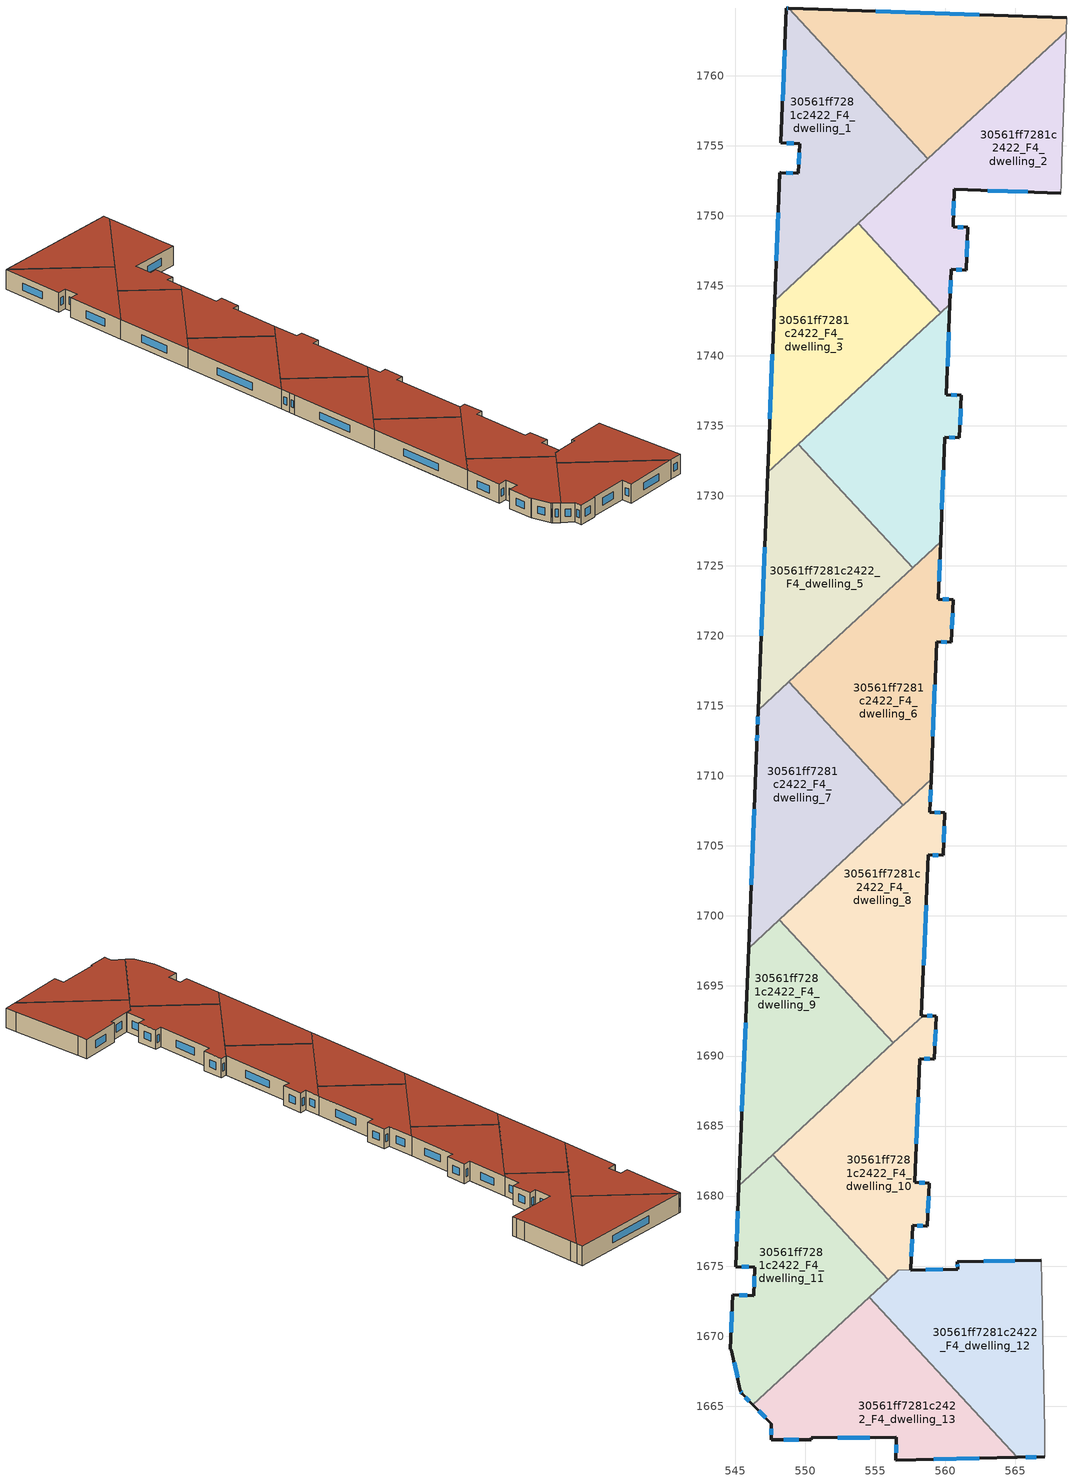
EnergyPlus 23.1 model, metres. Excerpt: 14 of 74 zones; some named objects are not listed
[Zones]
30561ff7281c2422_F4_dwelling_0
 floor to 30561ff7281c2422_F3_dwelling_13 (EU_floor_Construction): 568.65,1764.13 568.62,1763.17 558.75,1754.05 555.75,1757.3 563,1764.33 z12
 floor to 30561ff7281c2422_F3_dwelling_12 (EU_floor_Construction): 563,1764.33 555.75,1757.3 548.8,1764.82 z12
 wall outside (EU_wall_Construction): 568.65,1764.13 548.8,1764.82 z12:15
 wall to 30561ff7281c2422_F4_dwelling_1 (EU_wall_Construction): 548.8,1764.82 558.75,1754.05 z12:15
 wall adiabatic (EU_wall_Construction): 568.62,1763.17 568.65,1764.13 z12:15
 wall to 30561ff7281c2422_F4_dwelling_2 (EU_wall_Construction): 558.75,1754.05 568.62,1763.17 z12:15
 window (EU_Window_Construction): 562.42,1764.35 555.02,1764.61 z12.94:14.06
 roof outside (EU_roof_Construction): 568.62,1763.17 568.65,1764.13 548.8,1764.82 558.75,1754.05 z15
30561ff7281c2422_F4_dwelling_1
 floor to 30561ff7281c2422_F3_dwelling_12 (EU_floor_Construction): 548.8,1764.82 555.75,1757.3 550.38,1752.08 549.46,1753.02 549.51,1753.02 549.6,1755.14 548.25,1755.19 548.64,1764.83 z12
 floor to 30561ff7281c2422_F3_dwelling_13 (EU_floor_Construction): 555.75,1757.3 558.75,1754.05 553.33,1749.03 550.38,1752.08 z12
 floor to 30561ff7281c2422_F3_dwelling_9 (EU_floor_Construction): 549.46,1753.02 553.33,1749.03 547.8,1743.93 548.17,1753.07 548.23,1753.07 z12
 wall outside (EU_wall_Construction): 548.8,1764.82 548.64,1764.83 548.25,1755.19 549.6,1755.14 549.51,1753.02 548.23,1753.07 548.17,1753.07 547.8,1743.93 z12:15
 wall to 30561ff7281c2422_F4_dwelling_3 (EU_wall_Construction): 547.8,1743.93 553.77,1749.44 z12:15
 wall to 30561ff7281c2422_F4_dwelling_2 (EU_wall_Construction): 553.77,1749.44 558.75,1754.05 z12:15
 window (EU_Window_Construction): 549.11,1753.03 548.63,1753.05 / 549.57,1754.48 549.54,1753.68 / 548.67,1755.18 549.18,1755.16 / 548.52,1761.81 548.37,1758.21 / 548.75,1764.82 548.69,1764.83 / 548.06,1750.2 547.92,1746.8 z12.94:14.06
 roof outside (EU_roof_Construction): 558.75,1754.05 548.8,1764.82 548.64,1764.83 548.25,1755.19 549.6,1755.14 549.51,1753.02 548.23,1753.07 548.17,1753.07 547.8,1743.93 z15
30561ff7281c2422_F4_dwelling_10
 floor to 30561ff7281c2422_F3_dwelling_5 (EU_floor_Construction): 558.11,1688.54 557.8,1680.97 558.84,1680.93 558.71,1677.86 557.66,1677.9 557.54,1674.72 557.51,1674.72 550.9,1681.54 z12
 floor to 30561ff7281c2422_F3_dwelling_0 (EU_floor_Construction): 548.64,1683.86 555.29,1677.01 554.16,1675.92 547.66,1682.96 z12
 floor to 30561ff7281c2422_F3_dwelling_1 (EU_floor_Construction): 555.29,1677.01 557.51,1674.72 556.63,1674.7 555.9,1674.03 554.16,1675.92 z12
 floor to 30561ff7281c2422_F3_dwelling_4 (EU_floor_Construction): 559.34,1692.85 559.21,1689.78 558.16,1689.82 558.11,1688.54 550.9,1681.54 548.64,1683.86 558.41,1692.89 z12
 wall outside (EU_wall_Construction): 557.54,1674.72 557.66,1677.9 558.71,1677.86 558.84,1680.93 557.8,1680.97 558.16,1689.82 559.21,1689.78 559.34,1692.85 558.41,1692.89 z12:15
 wall to 30561ff7281c2422_F4_dwelling_11 (EU_wall_Construction): 547.66,1682.96 555.9,1674.03 z12:15
 wall to 30561ff7281c2422_F4_dwelling_9 (EU_wall_Construction): 556.29,1690.93 547.66,1682.96 z12:15
 wall to 30561ff7281c2422_F4_dwelling_12 (EU_wall_Construction): 555.9,1674.03 556.63,1674.7 557.53,1674.72 z12:15
 wall to 30561ff7281c2422_F4_dwelling_8 (EU_wall_Construction): 558.41,1692.89 556.29,1690.93 z12:15
 window (EU_Window_Construction): 559.05,1692.86 558.7,1692.87 / 559.25,1690.74 559.3,1691.89 / 558.49,1689.81 558.88,1689.79 / 557.91,1683.75 558.05,1687.05 / 558.51,1680.95 558.12,1680.96 / 558.75,1678.82 558.8,1679.97 / 557.99,1677.89 558.38,1677.87 / 557.57,1675.72 557.62,1676.91 z12.94:14.06
 roof outside (EU_roof_Construction): 557.54,1674.72 557.66,1677.9 558.71,1677.86 558.84,1680.93 557.8,1680.97 558.16,1689.82 559.21,1689.78 559.34,1692.85 558.41,1692.89 547.66,1682.96 555.9,1674.03 556.63,1674.7 z15
30561ff7281c2422_F4_dwelling_11
 floor to 30561ff7281c2422_F3_dwelling_0 (EU_floor_Construction): 547.66,1682.96 554.16,1675.92 545.13,1667.16 544.71,1669.04 544.65,1669.05 544.8,1672.96 546.31,1672.88 546.38,1674.93 545.03,1674.96 545.26,1680.74 z12
 floor to 30561ff7281c2422_F3_dwelling_1 (EU_floor_Construction): 554.16,1675.92 555.9,1674.03 546.24,1665.11 545.48,1665.89 545.36,1666.11 545.13,1667.16 z12
 wall outside (EU_wall_Construction): 545.26,1680.74 545.03,1674.96 546.38,1674.93 546.31,1672.88 544.8,1672.96 544.65,1669.05 544.71,1669.04 545.36,1666.11 545.48,1665.89 546.24,1665.11 z12:15
 wall to 30561ff7281c2422_F4_dwelling_13 (EU_wall_Construction): 546.24,1665.11 554.55,1672.78 z12:15
 wall to 30561ff7281c2422_F4_dwelling_9 (EU_wall_Construction): 547.66,1682.96 545.26,1680.74 z12:15
 wall to 30561ff7281c2422_F4_dwelling_12 (EU_wall_Construction): 554.55,1672.78 555.9,1674.03 z12:15
 window (EU_Window_Construction): 545.45,1674.95 545.96,1674.94 / 545.19,1678.93 545.1,1676.77 / 545.72,1665.65 546,1665.35 / 545.4,1666.04 545.44,1665.96 / 544.91,1668.12 545.16,1667.03 / 544.75,1671.73 544.7,1670.27 / 545.84,1672.91 545.27,1672.93 / 546.36,1674.29 546.34,1673.53 z12.94:14.06
 roof outside (EU_roof_Construction): 555.9,1674.03 547.66,1682.96 545.26,1680.74 545.03,1674.96 546.38,1674.93 546.31,1672.88 544.8,1672.96 544.65,1669.05 544.71,1669.04 545.36,1666.11 545.48,1665.89 546.24,1665.11 z15
30561ff7281c2422_F4_dwelling_12
 floor to 30561ff7281c2422_F3_dwelling_2 (EU_floor_Construction): 566.83,1675.42 566.86,1673.79 567.07,1663.21 567.1,1661.38 565.12,1661.34 557.49,1669.6 560.06,1672.1 557.68,1674.55 557.68,1674.72 560.86,1674.79 560.85,1675.31 z12
 floor to 30561ff7281c2422_F3_dwelling_5 (EU_floor_Construction): 557.68,1674.72 557.68,1674.55 557.51,1674.72 557.62,1674.72 z12
 floor to 30561ff7281c2422_F3_dwelling_1 (EU_floor_Construction): 557.51,1674.72 560.06,1672.1 557.49,1669.6 554.55,1672.78 556.63,1674.7 z12
 wall outside (EU_wall_Construction): 565.12,1661.34 567.1,1661.38 / 566.83,1675.42 560.85,1675.31 560.86,1674.79 557.54,1674.72 z12:15
 wall adiabatic (EU_wall_Construction): 567.1,1661.38 567.07,1663.21 566.86,1673.79 566.83,1675.42 z12:15
 wall to 30561ff7281c2422_F4_dwelling_13 (EU_wall_Construction): 554.55,1672.78 565.12,1661.34 z12:15
 window (EU_Window_Construction): 565.74,1661.35 566.48,1661.37 / 559.82,1674.77 558.58,1674.74 / 560.86,1675.15 560.86,1674.95 / 564.96,1675.39 562.73,1675.34 z12.94:14.06
 roof outside (EU_roof_Construction): 567.1,1661.38 567.07,1663.21 566.86,1673.79 566.83,1675.42 560.85,1675.31 560.86,1674.79 556.63,1674.7 554.55,1672.78 565.12,1661.34 z15
30561ff7281c2422_F4_dwelling_13
 floor to 30561ff7281c2422_F3_dwelling_1 (EU_floor_Construction): 554.55,1672.78 557.49,1669.6 550.29,1662.62 547.57,1662.62 547.57,1663.74 546.24,1665.11 z12
 floor to 30561ff7281c2422_F3_dwelling_2 (EU_floor_Construction): 557.49,1669.6 565.12,1661.34 556.46,1661.16 556.5,1662.77 550.41,1662.73 550.41,1662.62 550.29,1662.62 z12
 wall outside (EU_wall_Construction): 546.24,1665.11 547.57,1663.74 547.57,1662.62 550.41,1662.62 550.41,1662.73 556.5,1662.77 556.46,1661.16 565.12,1661.34 z12:15
 window (EU_Window_Construction): 552.32,1662.74 554.59,1662.76 / 548.46,1662.62 549.52,1662.62 / 547.57,1663.39 547.57,1662.97 / 546.66,1664.68 547.16,1664.17 / 559.17,1661.21 562.4,1661.28 / 556.49,1662.26 556.47,1661.66 z12.94:14.06
 roof outside (EU_roof_Construction): 565.12,1661.34 554.55,1672.78 546.24,1665.11 547.57,1663.74 547.57,1662.62 550.41,1662.62 550.41,1662.73 556.5,1662.77 556.46,1661.16 z15
30561ff7281c2422_F4_dwelling_2
 floor to 30561ff7281c2422_F3_dwelling_14 (EU_floor_Construction): 568.61,1762.68 568.59,1762.05 568.32,1753.72 568.27,1752.26 568.25,1751.62 560.64,1751.87 560.54,1749.2 561.6,1749.16 561.48,1746.12 560.42,1746.16 560.32,1743.69 559.65,1743.07 554.33,1748.83 z12
 floor to 30561ff7281c2422_F3_dwelling_13 (EU_floor_Construction): 568.62,1763.17 568.61,1762.68 554.33,1748.83 553.77,1749.44 z12
 wall outside (EU_wall_Construction): 560.32,1743.69 560.42,1746.16 561.48,1746.12 561.6,1749.16 560.54,1749.2 560.64,1751.87 568.25,1751.62 z12:15
 wall to 30561ff7281c2422_F4_dwelling_3 (EU_wall_Construction): 553.77,1749.44 559.65,1743.07 z12:15
 wall adiabatic (EU_wall_Construction): 568.25,1751.62 568.27,1752.26 568.32,1753.72 568.59,1762.05 568.62,1763.17 z12:15
 wall to 30561ff7281c2422_F4_dwelling_4 (EU_wall_Construction): 559.65,1743.07 560.32,1743.69 z12:15
 window (EU_Window_Construction): 560.76,1746.15 561.15,1746.13 / 560.36,1744.47 560.39,1745.39 / 563.03,1751.79 565.86,1751.7 / 560.57,1750.04 560.61,1751.04 / 561.27,1749.17 560.87,1749.19 / 561.52,1747.07 561.56,1748.21 z12.94:14.06
 roof outside (EU_roof_Construction): 561.48,1746.12 561.6,1749.16 560.54,1749.2 560.64,1751.87 568.25,1751.62 568.27,1752.26 568.32,1753.72 568.59,1762.05 568.62,1763.17 553.77,1749.44 559.65,1743.07 560.32,1743.69 560.42,1746.16 z15
30561ff7281c2422_F4_dwelling_3
 floor to 30561ff7281c2422_F3_dwelling_9 (EU_floor_Construction): 553.33,1749.03 557.91,1744.31 547.41,1734.13 547.8,1743.93 z12
 floor to 30561ff7281c2422_F3_dwelling_10 (EU_floor_Construction): 557.91,1744.31 559.37,1742.81 547.31,1731.67 547.41,1734.13 z12
 floor to 30561ff7281c2422_F3_dwelling_14 (EU_floor_Construction): 554.33,1748.83 559.65,1743.07 559.37,1742.81 553.92,1748.42 z12
 floor to 30561ff7281c2422_F3_dwelling_13 (EU_floor_Construction): 553.77,1749.44 554.33,1748.83 553.92,1748.42 553.33,1749.03 z12
 wall outside (EU_wall_Construction): 547.8,1743.93 547.31,1731.67 z12:15
 wall to 30561ff7281c2422_F4_dwelling_4 (EU_wall_Construction): 549.5,1733.69 559.65,1743.07 z12:15
 wall to 30561ff7281c2422_F4_dwelling_5 (EU_wall_Construction): 547.31,1731.67 549.5,1733.69 z12:15
 window (EU_Window_Construction): 547.65,1740.09 547.46,1735.51 z12.94:14.06
 roof outside (EU_roof_Construction): 559.65,1743.07 553.77,1749.44 547.8,1743.93 547.31,1731.67 z15
30561ff7281c2422_F4_dwelling_4
 floor to 30561ff7281c2422_F3_dwelling_10 (EU_floor_Construction): 559.37,1742.81 560.25,1741.89 560.08,1737.62 552.59,1730.35 549.5,1733.69 z12
 floor to 30561ff7281c2422_F3_dwelling_11 (EU_floor_Construction): 561.13,1737.17 561,1734.13 559.95,1734.17 559.65,1726.71 557.65,1724.86 552.59,1730.35 560.08,1737.62 560.07,1737.22 z12
 floor to 30561ff7281c2422_F3_dwelling_14 (EU_floor_Construction): 560.32,1743.69 560.25,1741.89 559.37,1742.81 z12
 wall outside (EU_wall_Construction): 559.65,1726.71 559.95,1734.17 561,1734.13 561.13,1737.17 560.07,1737.22 560.32,1743.69 z12:15
 wall to 30561ff7281c2422_F4_dwelling_5 (EU_wall_Construction): 549.5,1733.69 557.65,1724.86 z12:15
 wall to 30561ff7281c2422_F4_dwelling_6 (EU_wall_Construction): 557.65,1724.86 559.65,1726.71 z12:15
 window (EU_Window_Construction): 560.15,1739.25 560.24,1741.66 / 560.8,1737.19 560.4,1737.2 / 561.04,1735.09 561.09,1736.22 / 560.28,1734.16 560.67,1734.15 / 559.75,1729.05 559.86,1731.84 z12.94:14.06
 roof outside (EU_roof_Construction): 559.65,1726.71 559.95,1734.17 561,1734.13 561.13,1737.17 560.07,1737.22 560.32,1743.69 549.5,1733.69 557.65,1724.86 z15
30561ff7281c2422_F4_dwelling_5
 floor adiabatic (EU_floor_Construction): 549.5,1733.69 557.65,1724.86 546.63,1714.67 547.31,1731.67 z12
 wall outside (EU_wall_Construction): 547.31,1731.67 546.63,1714.67 z12:15
 wall to 30561ff7281c2422_F4_dwelling_7 (EU_wall_Construction): 546.63,1714.67 548.83,1716.71 z12:15
 wall to 30561ff7281c2422_F4_dwelling_6 (EU_wall_Construction): 548.83,1716.71 557.65,1724.86 z12:15
 window (EU_Window_Construction): 547.1,1726.34 546.84,1720 z12.94:14.06
 roof outside (EU_roof_Construction): 557.65,1724.86 549.5,1733.69 547.31,1731.67 546.63,1714.67 z15
30561ff7281c2422_F4_dwelling_6
 floor to 30561ff7281c2422_F3_dwelling_7 (EU_floor_Construction): 556.91,1720.67 559.32,1718.19 559.15,1714.09 554.98,1710.04 550.72,1714.66 z12
 floor to 30561ff7281c2422_F3_dwelling_6 (EU_floor_Construction): 555.11,1722.52 556.91,1720.67 550.72,1714.66 548.83,1716.71 z12
 floor to 30561ff7281c2422_F3_dwelling_11 (EU_floor_Construction): 559.65,1726.71 559.49,1722.63 560.55,1722.59 560.43,1719.54 559.38,1719.58 559.32,1718.19 555.11,1722.52 z12
 floor to 30561ff7281c2422_F3_dwelling_8 (EU_floor_Construction): 559.15,1714.09 558.98,1709.75 556.97,1707.9 554.98,1710.04 z12
 wall outside (EU_wall_Construction): 558.98,1709.75 559.38,1719.58 560.43,1719.54 560.55,1722.59 559.49,1722.63 559.65,1726.71 z12:15
 wall to 30561ff7281c2422_F4_dwelling_7 (EU_wall_Construction): 548.83,1716.71 556.97,1707.89 z12:15
 wall to 30561ff7281c2422_F4_dwelling_8 (EU_wall_Construction): 556.97,1707.89 558.98,1709.75 z12:15
 window (EU_Window_Construction): 559.54,1723.91 559.6,1725.43 / 560.22,1722.6 559.82,1722.62 / 560.47,1720.49 560.51,1721.63 / 559.7,1719.56 560.1,1719.55 / 559.1,1712.83 559.25,1716.5 z12.94:14.06
 roof outside (EU_roof_Construction): 558.98,1709.75 559.38,1719.58 560.43,1719.54 560.55,1722.59 559.49,1722.63 559.65,1726.71 548.83,1716.71 556.97,1707.89 z15
30561ff7281c2422_F4_dwelling_7
 floor to 30561ff7281c2422_F3_dwelling_7 (EU_floor_Construction): 550.72,1714.66 554.98,1710.04 548.87,1704.11 546.3,1706.75 546.45,1710.52 z12
 floor to 30561ff7281c2422_F3_dwelling_3 (EU_floor_Construction): 546.3,1706.75 550.76,1702.16 545.94,1697.7 z12
 floor to 30561ff7281c2422_F3_dwelling_8 (EU_floor_Construction): 554.98,1710.04 556.97,1707.9 550.76,1702.16 548.87,1704.11 z12
 floor adiabatic (EU_floor_Construction): 548.83,1716.71 550.72,1714.66 546.45,1710.52 546.52,1712.17 546.57,1713.22 546.63,1714.67 z12
 wall outside (EU_wall_Construction): 546.63,1714.67 546.57,1713.22 546.52,1712.17 545.94,1697.7 z12:15
 wall to 30561ff7281c2422_F4_dwelling_9 (EU_wall_Construction): 545.94,1697.7 548.15,1699.74 z12:15
 wall to 30561ff7281c2422_F4_dwelling_8 (EU_wall_Construction): 548.15,1699.74 556.97,1707.9 z12:15
 window (EU_Window_Construction): 546.55,1712.89 546.54,1712.5 / 546.61,1714.22 546.59,1713.68 / 546.34,1707.64 546.12,1702.24 z12.94:14.06
 roof outside (EU_roof_Construction): 556.97,1707.89 548.83,1716.71 546.63,1714.67 546.57,1713.22 546.52,1712.17 545.94,1697.7 z15
30561ff7281c2422_F4_dwelling_8
 floor to 30561ff7281c2422_F3_dwelling_4 (EU_floor_Construction): 555.95,1696.81 558.35,1694.34 558.29,1692.89 558.41,1692.89 556.29,1690.93 553.27,1694.2 z12
 floor to 30561ff7281c2422_F3_dwelling_8 (EU_floor_Construction): 558.98,1709.75 558.89,1707.4 559.95,1707.36 559.83,1704.32 558.77,1704.36 558.35,1694.34 550.76,1702.16 z12
 floor to 30561ff7281c2422_F3_dwelling_3 (EU_floor_Construction): 550.76,1702.16 555.95,1696.81 553.27,1694.2 548.15,1699.74 z12
 wall outside (EU_wall_Construction): 558.41,1692.89 558.29,1692.89 558.77,1704.36 559.83,1704.32 559.95,1707.36 558.89,1707.4 558.98,1709.75 z12:15
 wall to 30561ff7281c2422_F4_dwelling_9 (EU_wall_Construction): 548.15,1699.74 556.29,1690.93 z12:15
 window (EU_Window_Construction): 558.92,1708.14 558.95,1709.02 / 559.61,1707.37 559.22,1707.39 / 559.87,1705.27 559.91,1706.4 / 559.1,1704.35 559.5,1704.33 / 558.44,1696.49 558.62,1700.76 z12.94:14.06
 roof outside (EU_roof_Construction): 558.41,1692.89 558.29,1692.89 558.77,1704.36 559.83,1704.32 559.95,1707.36 558.89,1707.4 558.98,1709.75 548.15,1699.74 556.29,1690.93 z15
30561ff7281c2422_F4_dwelling_9
 floor to 30561ff7281c2422_F3_dwelling_3 (EU_floor_Construction): 548.15,1699.74 553.27,1694.2 545.72,1686.88 545.51,1687.08 545.94,1697.7 z12
 floor to 30561ff7281c2422_F3_dwelling_4 (EU_floor_Construction): 553.27,1694.2 556.29,1690.93 548.64,1683.86 545.72,1686.88 z12
 floor to 30561ff7281c2422_F3_dwelling_0 (EU_floor_Construction): 545.52,1687.08 548.64,1683.86 545.26,1680.74 z12
 wall outside (EU_wall_Construction): 545.94,1697.7 545.26,1680.74 z12:15
 window (EU_Window_Construction): 545.73,1692.38 545.47,1686.06 z12.94:14.06
 roof outside (EU_roof_Construction): 556.29,1690.93 548.15,1699.74 545.94,1697.7 545.26,1680.74 z15
[Building]
EU S2 Campaign: North Axis=0; Terrain=City; Solar Distribution=FullExterior
[Site:Location]
Vienna: Latitude=48; Longitude=16.5; Time Zone=1; Elevation=183
[SizingPeriod:WeatherFileDays]
AnnualSizingPeriod: Begin Month=1; Begin Day of Month=1; End Month=12; End Day of Month=31; Day of Week for Start Day=Monday; Use Weather File Daylight Saving Period=No; Use Weather File Rain and Snow Indicators=No
[MATERIAL]
EU_InternalMass_Material: Roughness=MediumRough; Thickness=0.1; Conductivity=1; Density=1800; Specific Heat=900; Thermal Absorptance=0.9; Solar Absorptance=0.7; Visible Absorptance=0.7
[MATERIAL:NOMASS] Roughness=MediumRough; Thermal Absorptance=0.9; Solar Absorptance=0.7; Visible Absorptance=0.7
Name | Thermal Resistance
EU_wall_NoMass | 0.914258
EU_roof_NoMass | 0.954009
EU_floor_NoMass | 1.09711
[WINDOWMATERIAL:SIMPLEGLAZINGSYSTEM]
EU_Window_SimpleGlazing: UFactor=2.09642; Solar Heat Gain Coefficient=0.65; Visible Transmittance=0.65
[CONSTRUCTION]
EU_wall_Construction: EU_wall_NoMass
EU_roof_Construction: EU_roof_NoMass
EU_floor_Construction: EU_floor_NoMass
EU_Window_Construction: EU_Window_SimpleGlazing
EU_InternalMass_Construction: EU_InternalMass_Material
[ZONE] Type=1; Multiplier=1; Ceiling Height=autocalculate; Floor Area=autocalculate; Part of Total Floor Area=Yes
Name | Volume
30561ff7281c2422_F4_dwelling_0 | 324.328
30561ff7281c2422_F4_dwelling_1 | 324.385
30561ff7281c2422_F4_dwelling_10 | 325.513
30561ff7281c2422_F4_dwelling_11 | 324.376
30561ff7281c2422_F4_dwelling_12 | 323.185
30561ff7281c2422_F4_dwelling_13 | 324.333
30561ff7281c2422_F4_dwelling_2 | 324.369
30561ff7281c2422_F4_dwelling_3; 30561ff7281c2422_F4_dwelling_7 | 324.344
30561ff7281c2422_F4_dwelling_4 | 324.373
30561ff7281c2422_F4_dwelling_5 | 324.355
30561ff7281c2422_F4_dwelling_6 | 324.381
30561ff7281c2422_F4_dwelling_8 | 324.356
30561ff7281c2422_F4_dwelling_9 | 324.35
[INTERNALMASS] Construction=EU_InternalMass_Construction
Name | Zone or ZoneList | Surface Area
30561ff7281c2422_F4_dwelling_0_EU_InternalMass | 30561ff7281c2422_F4_dwelling_0 | 108.104
30561ff7281c2422_F4_dwelling_1_EU_InternalMass | 30561ff7281c2422_F4_dwelling_1 | 108.13
30561ff7281c2422_F4_dwelling_2_EU_InternalMass | 30561ff7281c2422_F4_dwelling_2 | 108.122
30561ff7281c2422_F4_dwelling_3_EU_InternalMass | 30561ff7281c2422_F4_dwelling_3 | 108.116
30561ff7281c2422_F4_dwelling_4_EU_InternalMass | 30561ff7281c2422_F4_dwelling_4 | 108.124
30561ff7281c2422_F4_dwelling_5_EU_InternalMass | 30561ff7281c2422_F4_dwelling_5 | 108.117
30561ff7281c2422_F4_dwelling_6_EU_InternalMass | 30561ff7281c2422_F4_dwelling_6 | 108.126
30561ff7281c2422_F4_dwelling_7_EU_InternalMass | 30561ff7281c2422_F4_dwelling_7 | 108.113
30561ff7281c2422_F4_dwelling_8_EU_InternalMass | 30561ff7281c2422_F4_dwelling_8 | 108.119
30561ff7281c2422_F4_dwelling_9_EU_InternalMass | 30561ff7281c2422_F4_dwelling_9 | 108.119
30561ff7281c2422_F4_dwelling_10_EU_InternalMass | 30561ff7281c2422_F4_dwelling_10 | 108.505
30561ff7281c2422_F4_dwelling_11_EU_InternalMass | 30561ff7281c2422_F4_dwelling_11 | 108.125
30561ff7281c2422_F4_dwelling_12_EU_InternalMass | 30561ff7281c2422_F4_dwelling_12 | 107.729
30561ff7281c2422_F4_dwelling_13_EU_InternalMass | 30561ff7281c2422_F4_dwelling_13 | 108.11
[OTHEREQUIPMENT] Fuel Type=Electricity; Design Level Calculation Method=Watts/Area; Power per Zone Floor Area=1; Fraction Latent=0; Fraction Radiant=0; Fraction Lost=0; Carbon Dioxide Generation Rate=0; EndUse Subcategory=EU_Step8_InternalGains
Name | Zone or ZoneList or Space or SpaceList | Schedule
EU_Step8_InternalGain_30561ff7281c2422_F4_dwelling_0_f000 | 30561ff7281c2422_F4_dwelling_0 | EU_Step8_GainSchedule_30561ff7281c2422_F4_dwelling_0_f000
EU_Step8_InternalGain_30561ff7281c2422_F4_dwelling_1_f000 | 30561ff7281c2422_F4_dwelling_1 | EU_Step8_GainSchedule_30561ff7281c2422_F4_dwelling_1_f000
EU_Step8_InternalGain_30561ff7281c2422_F4_dwelling_2_f000 | 30561ff7281c2422_F4_dwelling_2 | EU_Step8_GainSchedule_30561ff7281c2422_F4_dwelling_2_f000
EU_Step8_InternalGain_30561ff7281c2422_F4_dwelling_3_f000 | 30561ff7281c2422_F4_dwelling_3 | EU_Step8_GainSchedule_30561ff7281c2422_F4_dwelling_3_f000
EU_Step8_InternalGain_30561ff7281c2422_F4_dwelling_4_f000 | 30561ff7281c2422_F4_dwelling_4 | EU_Step8_GainSchedule_30561ff7281c2422_F4_dwelling_4_f000
EU_Step8_InternalGain_30561ff7281c2422_F4_dwelling_5_f000 | 30561ff7281c2422_F4_dwelling_5 | EU_Step8_GainSchedule_30561ff7281c2422_F4_dwelling_5_f000
EU_Step8_InternalGain_30561ff7281c2422_F4_dwelling_6_f000 | 30561ff7281c2422_F4_dwelling_6 | EU_Step8_GainSchedule_30561ff7281c2422_F4_dwelling_6_f000
EU_Step8_InternalGain_30561ff7281c2422_F4_dwelling_7_f000 | 30561ff7281c2422_F4_dwelling_7 | EU_Step8_GainSchedule_30561ff7281c2422_F4_dwelling_7_f000
EU_Step8_InternalGain_30561ff7281c2422_F4_dwelling_8_f000 | 30561ff7281c2422_F4_dwelling_8 | EU_Step8_GainSchedule_30561ff7281c2422_F4_dwelling_8_f000
EU_Step8_InternalGain_30561ff7281c2422_F4_dwelling_9_f000 | 30561ff7281c2422_F4_dwelling_9 | EU_Step8_GainSchedule_30561ff7281c2422_F4_dwelling_9_f000
EU_Step8_InternalGain_30561ff7281c2422_F4_dwelling_10_f000 | 30561ff7281c2422_F4_dwelling_10 | EU_Step8_GainSchedule_30561ff7281c2422_F4_dwelling_10_f000
EU_Step8_InternalGain_30561ff7281c2422_F4_dwelling_11_f000 | 30561ff7281c2422_F4_dwelling_11 | EU_Step8_GainSchedule_30561ff7281c2422_F4_dwelling_11_f000
EU_Step8_InternalGain_30561ff7281c2422_F4_dwelling_12_f000 | 30561ff7281c2422_F4_dwelling_12 | EU_Step8_GainSchedule_30561ff7281c2422_F4_dwelling_12_f000
EU_Step8_InternalGain_30561ff7281c2422_F4_dwelling_13_f000 | 30561ff7281c2422_F4_dwelling_13 | EU_Step8_GainSchedule_30561ff7281c2422_F4_dwelling_13_f000
[ZONEVENTILATION:DESIGNFLOWRATE] Schedule=EU_AlwaysOn; Design Flow Rate Calculation Method=AirChanges/Hour; Air Changes per Hour=0.546891; Ventilation Type=Natural; Fan Pressure Rise=0; Fan Total Efficiency=1; Constant Term Coefficient=1; Temperature Term Coefficient=0; Velocity Term Coefficient=0; Velocity Squared Term Coefficient=0; Minimum Indoor Temperature=-100; Maximum Indoor Temperature=100; Delta Temperature=-100; Minimum Outdoor Temperature=-100; Maximum Outdoor Temperature=100; Maximum Wind Speed=40
Name | Zone or ZoneList or Space or SpaceList
EU_ConstantAir_30561ff7281c2422_F4_dwelling_0 | 30561ff7281c2422_F4_dwelling_0
EU_ConstantAir_30561ff7281c2422_F4_dwelling_1 | 30561ff7281c2422_F4_dwelling_1
EU_ConstantAir_30561ff7281c2422_F4_dwelling_2 | 30561ff7281c2422_F4_dwelling_2
EU_ConstantAir_30561ff7281c2422_F4_dwelling_3 | 30561ff7281c2422_F4_dwelling_3
EU_ConstantAir_30561ff7281c2422_F4_dwelling_4 | 30561ff7281c2422_F4_dwelling_4
EU_ConstantAir_30561ff7281c2422_F4_dwelling_5 | 30561ff7281c2422_F4_dwelling_5
EU_ConstantAir_30561ff7281c2422_F4_dwelling_6 | 30561ff7281c2422_F4_dwelling_6
EU_ConstantAir_30561ff7281c2422_F4_dwelling_7 | 30561ff7281c2422_F4_dwelling_7
EU_ConstantAir_30561ff7281c2422_F4_dwelling_8 | 30561ff7281c2422_F4_dwelling_8
EU_ConstantAir_30561ff7281c2422_F4_dwelling_9 | 30561ff7281c2422_F4_dwelling_9
EU_ConstantAir_30561ff7281c2422_F4_dwelling_10 | 30561ff7281c2422_F4_dwelling_10
EU_ConstantAir_30561ff7281c2422_F4_dwelling_11 | 30561ff7281c2422_F4_dwelling_11
EU_ConstantAir_30561ff7281c2422_F4_dwelling_12 | 30561ff7281c2422_F4_dwelling_12
EU_ConstantAir_30561ff7281c2422_F4_dwelling_13 | 30561ff7281c2422_F4_dwelling_13
[HVACTEMPLATE:ZONE:IDEALLOADSAIRSYSTEM] System Availability Schedule=EU_AlwaysOn; Maximum Heating Supply Air Temperature=50; Minimum Cooling Supply Air Temperature=13; Maximum Heating Supply Air Humidity Ratio=0.0156; Minimum Cooling Supply Air Humidity Ratio=0.0077; Heating Limit=NoLimit; Cooling Limit=NoLimit; Heating Availability Schedule=EU_AlwaysOn; Cooling Availability Schedule=EU_CoolingOff; Dehumidification Control Type=ConstantSensibleHeatRatio; Cooling Sensible Heat Ratio=0.7; Dehumidification Setpoint=60; Humidification Control Type=None; Humidification Setpoint=30; Outdoor Air Method=None; Outdoor Air Flow Rate per Person=0.00944; Outdoor Air Flow Rate per Zone Floor Area=0; Outdoor Air Flow Rate per Zone=0; Demand Controlled Ventilation Type=None; Outdoor Air Economizer Type=NoEconomizer; Heat Recovery Type=None; Sensible Heat Recovery Effectiveness=0.7; Latent Heat Recovery Effectiveness=0.65
Name | Template Thermostat
30561ff7281c2422_F4_dwelling_0 | EU_HeatOnly_30561ff7281c2422_F4_dwelling_0
30561ff7281c2422_F4_dwelling_1 | EU_HeatOnly_30561ff7281c2422_F4_dwelling_1
30561ff7281c2422_F4_dwelling_2 | EU_HeatOnly_30561ff7281c2422_F4_dwelling_2
30561ff7281c2422_F4_dwelling_3 | EU_HeatOnly_30561ff7281c2422_F4_dwelling_3
30561ff7281c2422_F4_dwelling_4 | EU_HeatOnly_30561ff7281c2422_F4_dwelling_4
30561ff7281c2422_F4_dwelling_5 | EU_HeatOnly_30561ff7281c2422_F4_dwelling_5
30561ff7281c2422_F4_dwelling_6 | EU_HeatOnly_30561ff7281c2422_F4_dwelling_6
30561ff7281c2422_F4_dwelling_7 | EU_HeatOnly_30561ff7281c2422_F4_dwelling_7
30561ff7281c2422_F4_dwelling_8 | EU_HeatOnly_30561ff7281c2422_F4_dwelling_8
30561ff7281c2422_F4_dwelling_9 | EU_HeatOnly_30561ff7281c2422_F4_dwelling_9
30561ff7281c2422_F4_dwelling_10 | EU_HeatOnly_30561ff7281c2422_F4_dwelling_10
30561ff7281c2422_F4_dwelling_11 | EU_HeatOnly_30561ff7281c2422_F4_dwelling_11
30561ff7281c2422_F4_dwelling_12 | EU_HeatOnly_30561ff7281c2422_F4_dwelling_12
30561ff7281c2422_F4_dwelling_13 | EU_HeatOnly_30561ff7281c2422_F4_dwelling_13
[SIZING:ZONE] Zone Cooling Design Supply Air Temperature Input Method=SupplyAirTemperature; Zone Cooling Design Supply Air Temperature=13; Zone Heating Design Supply Air Temperature Input Method=SupplyAirTemperature; Zone Heating Design Supply Air Temperature=50; Zone Cooling Design Supply Air Humidity Ratio=0.008; Zone Heating Design Supply Air Humidity Ratio=0.008; Cooling Design Air Flow Method=DesignDay; Cooling Design Air Flow Rate=0; Cooling Minimum Air Flow per Zone Floor Area=0.000762; Cooling Minimum Air Flow=0; Cooling Minimum Air Flow Fraction=0.2; Heating Design Air Flow Method=DesignDay; Heating Design Air Flow Rate=0; Heating Maximum Air Flow per Zone Floor Area=0.002032; Heating Maximum Air Flow=0.141576; Heating Maximum Air Flow Fraction=0.3; Account for Dedicated Outdoor Air System=No; Dedicated Outdoor Air System Control Strategy=NeutralSupplyAir; Dedicated Outdoor Air Low Setpoint Temperature for Design=autosize; Dedicated Outdoor Air High Setpoint Temperature for Design=autosize; Zone Load Sizing Method=Sensible Load Only No Latent Load; Zone Latent Cooling Design Supply Air Humidity Ratio Input Method=HumidityRatioDifference; Zone Cooling Design Supply Air Humidity Ratio Difference=0.005; Zone Latent Heating Design Supply Air Humidity Ratio Input Method=HumidityRatioDifference; Zone Humidification Design Supply Air Humidity Ratio Difference=0.005
30561ff7281c2422_F4_dwelling_0; 30561ff7281c2422_F4_dwelling_1; 30561ff7281c2422_F4_dwelling_2; 30561ff7281c2422_F4_dwelling_3; 30561ff7281c2422_F4_dwelling_4; 30561ff7281c2422_F4_dwelling_5; 30561ff7281c2422_F4_dwelling_6; 30561ff7281c2422_F4_dwelling_7; 30561ff7281c2422_F4_dwelling_8; 30561ff7281c2422_F4_dwelling_9; 30561ff7281c2422_F4_dwelling_10; 30561ff7281c2422_F4_dwelling_11; 30561ff7281c2422_F4_dwelling_12; 30561ff7281c2422_F4_dwelling_13
[SCHEDULE:CONSTANT]
Name | Hourly Value
EU_AlwaysOn | 1
EU_CoolingOff | 0
[SCHEDULE:FILE] Column Number=1; Rows to Skip at Top=0; Number of Hours of Data=8760; Column Separator=Comma; Interpolate to Timestep=No; Minutes per Item=60; Adjust Schedule for Daylight Savings=Yes
Name | File
EU_Step8_GainSchedule_30561ff7281c2422_F4_dwelling_0_f000 | ../../schedules/30561ff7281c2422/30561ff7281c2422_F4_dwelling_0_f000_gain.csv
EU_Step8_GainSchedule_30561ff7281c2422_F4_dwelling_1_f000 | ../../schedules/30561ff7281c2422/30561ff7281c2422_F4_dwelling_1_f000_gain.csv
EU_Step8_GainSchedule_30561ff7281c2422_F4_dwelling_2_f000 | ../../schedules/30561ff7281c2422/30561ff7281c2422_F4_dwelling_2_f000_gain.csv
EU_Step8_GainSchedule_30561ff7281c2422_F4_dwelling_3_f000 | ../../schedules/30561ff7281c2422/30561ff7281c2422_F4_dwelling_3_f000_gain.csv
EU_Step8_GainSchedule_30561ff7281c2422_F4_dwelling_4_f000 | ../../schedules/30561ff7281c2422/30561ff7281c2422_F4_dwelling_4_f000_gain.csv
EU_Step8_GainSchedule_30561ff7281c2422_F4_dwelling_5_f000 | ../../schedules/30561ff7281c2422/30561ff7281c2422_F4_dwelling_5_f000_gain.csv
EU_Step8_GainSchedule_30561ff7281c2422_F4_dwelling_6_f000 | ../../schedules/30561ff7281c2422/30561ff7281c2422_F4_dwelling_6_f000_gain.csv
EU_Step8_GainSchedule_30561ff7281c2422_F4_dwelling_7_f000 | ../../schedules/30561ff7281c2422/30561ff7281c2422_F4_dwelling_7_f000_gain.csv
EU_Step8_GainSchedule_30561ff7281c2422_F4_dwelling_8_f000 | ../../schedules/30561ff7281c2422/30561ff7281c2422_F4_dwelling_8_f000_gain.csv
EU_Step8_GainSchedule_30561ff7281c2422_F4_dwelling_9_f000 | ../../schedules/30561ff7281c2422/30561ff7281c2422_F4_dwelling_9_f000_gain.csv
EU_Step8_GainSchedule_30561ff7281c2422_F4_dwelling_10_f000 | ../../schedules/30561ff7281c2422/30561ff7281c2422_F4_dwelling_10_f000_gain.csv
EU_Step8_GainSchedule_30561ff7281c2422_F4_dwelling_11_f000 | ../../schedules/30561ff7281c2422/30561ff7281c2422_F4_dwelling_11_f000_gain.csv
EU_Step8_GainSchedule_30561ff7281c2422_F4_dwelling_12_f000 | ../../schedules/30561ff7281c2422/30561ff7281c2422_F4_dwelling_12_f000_gain.csv
EU_Step8_GainSchedule_30561ff7281c2422_F4_dwelling_13_f000 | ../../schedules/30561ff7281c2422/30561ff7281c2422_F4_dwelling_13_f000_gain.csv
